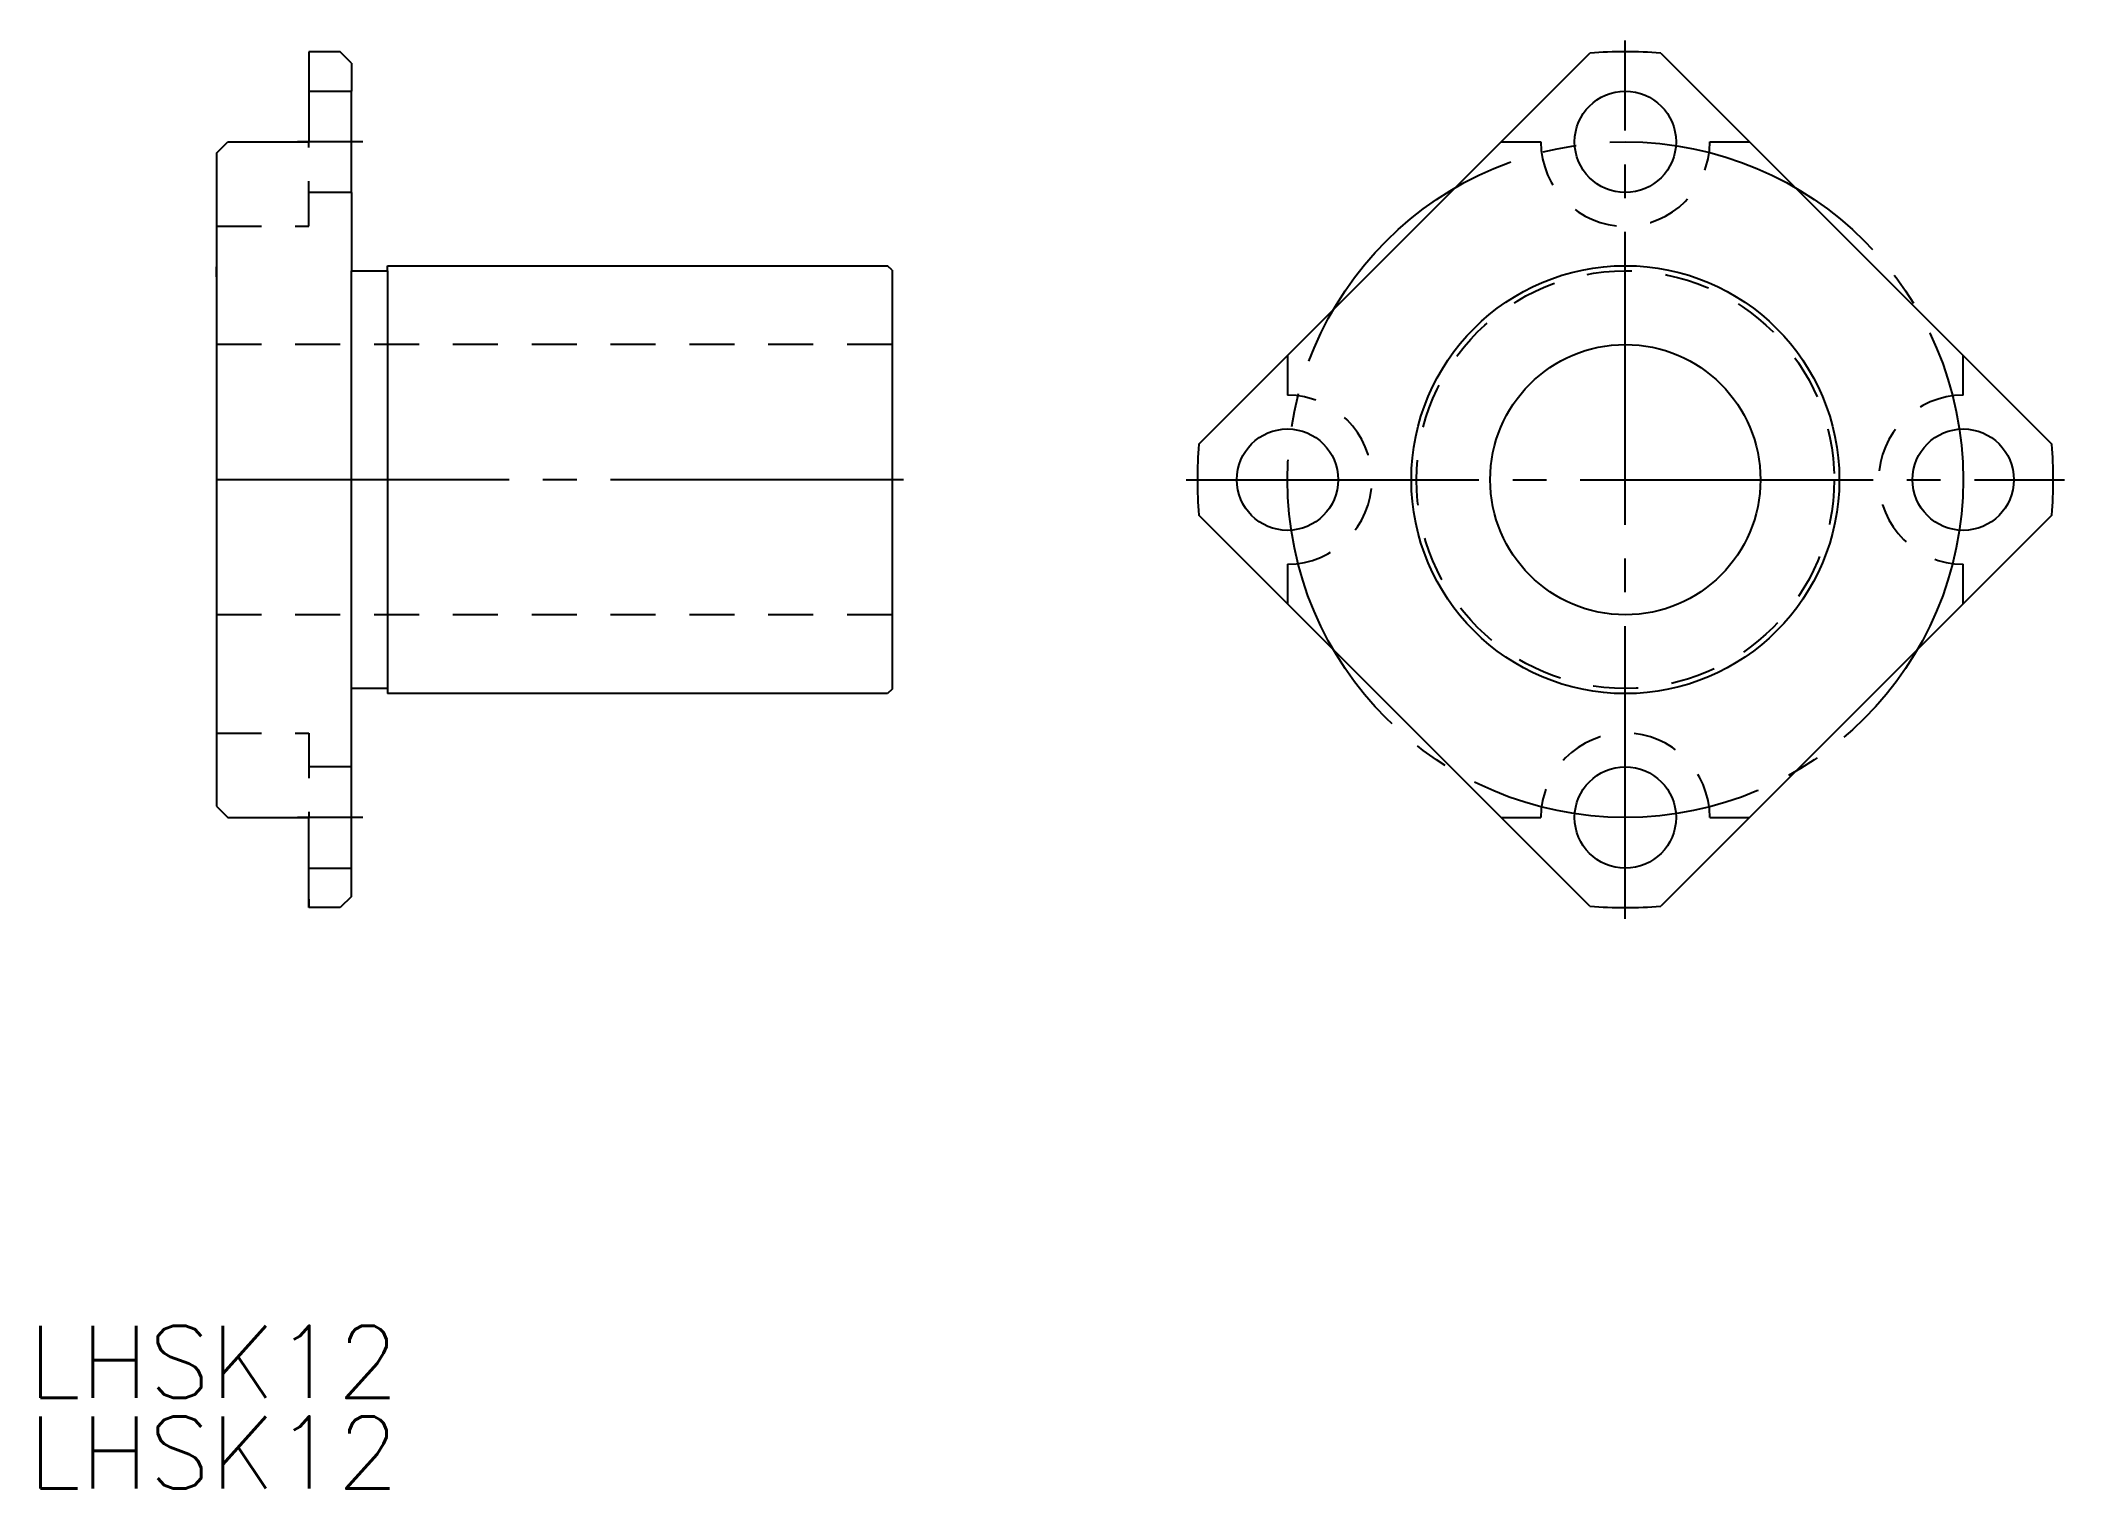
# Model space of a CAD drawing. Extents: x 114.3 to 204.2, y 114 to 178.3.
import ezdxf

# ---------------------------------------------------------------- set-up
doc = ezdxf.new("R2010")
doc.units = 0
doc.linetypes.add('CENTER', pattern=[17.5, 13, -1.5, 1.5, -1.5])
doc.linetypes.add('DASHED', pattern=[3.5, 2, -1.5])
doc.layers.get('0').update_dxf_attribs({"linetype": 'CONTINUOUS'})
doc.layers.add('CENTER', color=1, linetype='CENTER')
doc.styles.get("Standard").update_dxf_attribs({"font": 'txt.shx', "bigfont": '@extfont2.shx'})

msp = doc.modelspace()

# ---------------------------------------------------------------- linework, layer by layer
at = {"color": 7, "linetype": 'CONTINUOUS'}
for p, q in [((127.638, 177.762), (126.238, 177.762)), ((126.238, 177.762), (126.238, 173.762)), ((128.138, 177.262), (127.638, 177.762)), ((128.138, 177.262), (128.138, 176.012)), ((165.758, 160.333), (183.121, 177.697)), ((186.264, 177.697), (203.628, 160.333)), ((128.138, 171.512), (128.138, 176.012)), ((122.138, 173.252), (122.638, 173.762)), ((122.638, 173.762), (126.238, 173.762)), ((122.138, 173.252), (122.138, 144.272)), ((128.138, 171.512), (128.138, 169.062)), ((128.138, 169.062), (128.138, 168.037)), ((122.138, 167.762), (122.138, 168.212)), ((129.738, 168.262), (151.938, 168.262)), ((129.738, 168.037), (129.738, 168.262)), ((152.138, 168.062), (151.938, 168.262)), ((152.138, 168.062), (152.138, 167.762)), ((128.138, 168.037), (129.738, 168.037)), ((128.138, 140.262), (128.138, 168.037)), ((129.738, 168.037), (129.738, 149.262)), ((152.138, 167.762), (152.138, 149.462)), ((183.121, 139.827), (165.758, 157.191)), ((203.628, 157.191), (186.264, 139.827)), ((129.738, 149.487), (128.138, 149.487)), ((151.938, 149.262), (129.738, 149.262)), ((152.138, 149.462), (151.938, 149.262)), ((122.138, 144.272), (122.638, 143.762)), ((122.638, 143.762), (126.238, 143.762)), ((126.238, 139.762), (126.238, 143.762)), ((128.138, 140.262), (127.638, 139.762)), ((126.238, 140.136), (126.238, 139.762)), ((127.638, 139.762), (126.238, 139.762))]:
    msp.add_line(p, q, dxfattribs=at)
at = {"color": 3, "linetype": 'DASHED'}
for p, q in [((126.238, 176.012), (128.138, 176.012)), ((126.238, 170.012), (126.238, 173.762)), ((179.187, 173.762), (180.943, 173.762)), ((188.443, 173.762), (190.199, 173.762)), ((128.138, 171.512), (126.238, 171.512)), ((122.138, 170.012), (126.238, 170.012)), ((152.138, 164.762), (122.138, 164.762)), ((169.693, 164.268), (169.693, 162.512)), ((199.693, 162.512), (199.693, 164.268)), ((169.693, 155.012), (169.693, 153.256)), ((199.693, 153.256), (199.693, 155.012)), ((152.138, 152.762), (122.138, 152.762)), ((122.138, 147.512), (126.238, 147.512)), ((126.238, 147.512), (126.238, 143.762)), ((128.138, 146.012), (126.238, 146.012)), ((179.187, 143.762), (180.943, 143.762)), ((188.443, 143.762), (190.199, 143.762)), ((126.238, 141.512), (128.138, 141.512))]:
    msp.add_line(p, q, dxfattribs=at)
at = {"color": 7, "linetype": 'CONTINUOUS'}
for centre, radius in [((184.693, 173.762), 2.25), ((184.693, 158.762), 9.5), ((184.693, 158.762), 6), ((169.693, 158.762), 2.25), ((199.693, 158.762), 2.25), ((184.693, 143.762), 2.25)]:
    msp.add_circle(centre, radius, dxfattribs=at)
at = {"color": 3, "linetype": 'DASHED'}
msp.add_circle((184.693, 158.762), 9.275, dxfattribs=at)
at = {"color": 7, "linetype": 'CONTINUOUS'}
for start, end in [(85.25661, 94.74339), (175.25661, 184.74339), (355.25661, 4.74339), (265.25661, 274.74339)]:
    msp.add_arc((184.693, 158.762), 19, start, end, dxfattribs=at)
at = {"color": 3, "linetype": 'DASHED'}
for centre, start, end in [((184.693, 173.762), 180, 0), ((169.693, 158.762), 270, 90), ((199.693, 158.762), 90, 270), ((184.693, 143.762), 0, 180)]:
    msp.add_arc(centre, 3.75, start, end, dxfattribs=at)
at = {"layer": 'CENTER', "color": 1, "linetype": 'CENTER'}
for p, q in [((184.693, 139.262), (184.693, 178.262)), ((128.638, 173.762), (125.738, 173.762)), ((152.638, 158.762), (121.638, 158.762)), ((165.193, 158.762), (204.193, 158.762)), ((128.638, 143.762), (125.738, 143.762))]:
    msp.add_line(p, q, dxfattribs=at)
msp.add_circle((184.693, 158.762), 15, dxfattribs=at)

# ---------------------------------------------------------------- texts
at = {"color": 7, "linetype": 'CONTINUOUS'}
for p in [(113.778, 117.995), (113.778, 113.97)]:
    msp.add_text('LHSK12', height=3.2, dxfattribs=at).set_placement(p)

doc.saveas('drawing.dxf')
